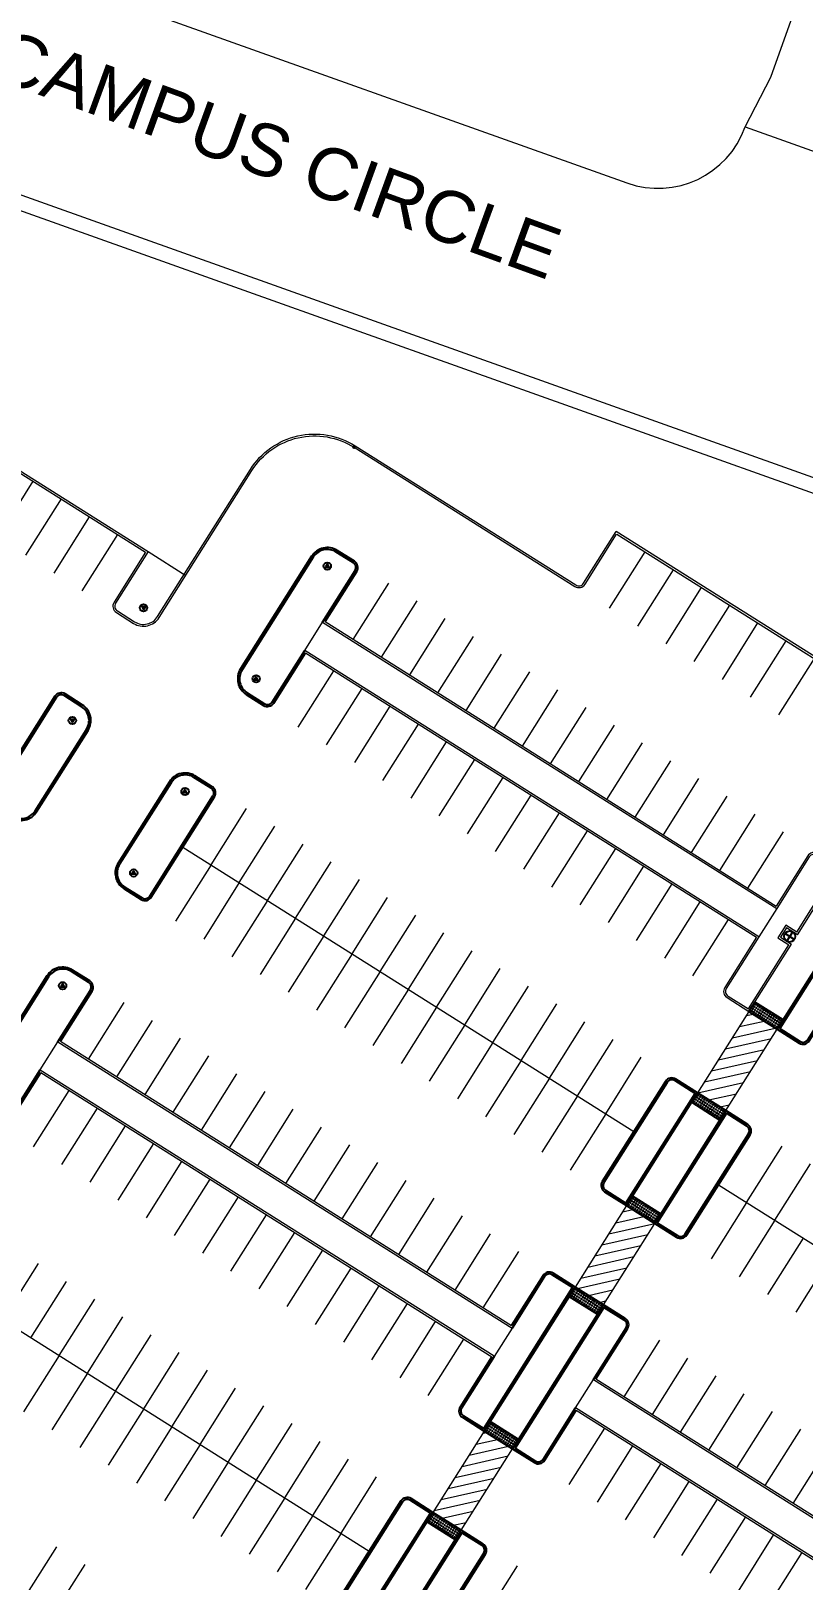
# Model space of a CAD drawing. Header units: feet. Extents: x 6763715 to 6770513, y 1886699 to 1891873.
# Drawn here: x 6766574.7 to 6766783.2, y 1890306.2 to 1890724.6 of the extents above; entities that cross this region are included whole.
import ezdxf

# ---------------------------------------------------------------- set-up
doc = ezdxf.new("R2010")
doc.units = ezdxf.units.FT
doc.header["$LTSCALE"] = 48
doc.header["$MEASUREMENT"] = 0
doc.linetypes.add('PHANTOM2', pattern=[1.25, 0.625, -0.125, 0.125, -0.125, 0.125, -0.125])
doc.layers.get('0').update_dxf_attribs({"lineweight": 0})
for name, color, linetype, lineweight in [('C-PROP', 7, 'PHANTOM2', 0), ('C-ROAD', 5, 'Continuous', 0), ('L-Hedr-Prop', 2, 'Continuous', 18), ('L-SITE-WALK', 6, 'Continuous', 0)]:
    doc.layers.add(name, color=color, linetype=linetype, lineweight=lineweight)
for name, color, linetype in [('C-ROAD-IDEN', 7, 'Continuous'), ('L-Curb-Back-Prop', 5, 'Continuous'), ('L-Curb-Prop', 5, 'Continuous'), ('L-Detc-Pavr-Prop', 1, 'Continuous'), ('L-Eqpt-Prop', 4, 'Continuous'), ('L-Lite-Prop', 2, 'Continuous'), ('L-Strp-Prop', 3, 'Continuous')]:
    doc.layers.add(name, color=color, linetype=linetype)
doc.layers.get('L-Lite-Prop').off()
doc.styles.get("Standard").update_dxf_attribs({"font": 'arial.ttf'})
pattern_1 = [(12.76265, (6766186.0534, 1890458.3218), (-0.552282, 2.438234), [])]

# ---------------------------------------------------------------- blocks, each defined once
blk = doc.blocks.new('Island-End')
at = {"layer": 'L-Curb-Back-Prop'}
blk.add_lwpolyline([(-90, -210), (-24, -210, 0.414214), (-6, -192), (-6, 192, 0.414214), (-24, 210), (-90, 210, 0.414214), (-144, 156), (-144, -156, 0.414214)], format="xyb", close=True, dxfattribs=at)
at = {"layer": 'L-Curb-Prop'}
blk.add_lwpolyline([(-90, -216), (-24, -216, 0.414214), (0, -192), (0, 192, 0.414214), (-24, 216), (-90, 216, 0.414214), (-150, 156), (-150, -156, 0.414214)], format="xyb", close=True, dxfattribs=at)
blk = doc.blocks.new('Island-Mid2')
at = {"layer": 'L-Curb-Back-Prop'}
blk.add_lwpolyline([(-102, -54), (-102, -252, 0.414214), (-84, -270), (-6, -270), (-6, 270), (-84, 270, 0.414214), (-102, 252), (-102, 54)], format="xyb", dxfattribs=at)
at = {"layer": 'L-Curb-Prop'}
blk.add_lwpolyline([(-108, -60), (-108, -252, 0.414214), (-84, -276), (0, -276), (0, 276), (-84, 276, 0.414214), (-108, 252), (-108, 60)], format="xyb", dxfattribs=at)
at = {"layer": 'L-Hedr-Prop'}
blk.add_line((-102, 54), (-102, -54), dxfattribs=at)
blk = doc.blocks.new('Island-End2')
at = {"layer": 'L-Curb-Back-Prop'}
blk.add_lwpolyline([(0, 54), (0, 252, 0.414214), (-18, 270), (-84, 270, 0.414214), (-138, 216), (-138, -216, 0.414214), (-84, -270), (-18, -270, 0.414214), (0, -252), (0, -54)], format="xyb", dxfattribs=at)
at = {"layer": 'L-Curb-Prop'}
blk.add_lwpolyline([(6, 60), (6, 252, 0.414214), (-18, 276), (-84, 276, 0.414214), (-144, 216), (-144, -216, 0.414214), (-84, -276), (-18, -276, 0.414214), (6, -252), (6, -60)], format="xyb", dxfattribs=at)
at = {"layer": 'L-Hedr-Prop'}
blk.add_line((0, -54), (0, 54), dxfattribs=at)
blk = doc.blocks.new('Pkg1')
at = {"layer": 'L-Strp-Prop', "lineweight": 0}
blk.add_line((0, 0), (0, -216), dxfattribs=at)
blk = doc.blocks.new('Island-Mid')
at = {"layer": 'L-Curb-Back-Prop'}
blk.add_lwpolyline([(-84, -210), (-6, -210), (-6, 210), (-84, 210, 0.414214), (-102, 192), (-102, -192, 0.414214)], format="xyb", close=True, dxfattribs=at)
at = {"layer": 'L-Curb-Prop'}
blk.add_lwpolyline([(-84, -216), (0, -216), (0, 216), (-84, 216, 0.414214), (-108, 192), (-108, -192, 0.414214)], format="xyb", close=True, dxfattribs=at)
blk = doc.blocks.new('Detect-Pvr')
for p, q in [((108, 36), (0, 36)), ((0, 0), (108, 0))]:
    blk.add_line(p, q)
for centre in [(6, 30), (6, 22), (6, 14), (6, 6), (14, 30), (14, 22), (14, 14), (14, 6), (22, 30), (22, 22), (22, 14), (22, 6), (30, 30), (30, 22), (30, 14), (30, 6), (38, 30), (38, 22), (38, 14), (38, 6), (46, 30), (46, 22), (46, 14), (46, 6), (54, 30), (54, 22), (54, 14), (54, 6), (62, 30), (62, 22), (62, 14), (62, 6), (70, 30), (70, 22), (70, 14), (70, 6), (78, 30), (78, 22), (78, 14), (78, 6), (86, 30), (86, 22), (86, 14), (86, 6), (94, 30), (94, 22), (94, 14), (94, 6), (102, 30), (102, 22), (102, 14), (102, 6)]:
    blk.add_circle(centre, 1)
at = {"layer": 'Defpoints'}
for p, q in [((0, 36), (0, 0)), ((108, 0), (108, 36))]:
    blk.add_line(p, q, dxfattribs=at)
blk = doc.blocks.new('BPhone')
for p, q in [((-18, 0), (18, 0)), ((0, -18), (0, 18))]:
    blk.add_line(p, q)
blk.add_circle((0, 0), 18)
blk = doc.blocks.new('Lite1')
blk.add_line((0, -36), (0, -12))
blk.add_lwpolyline([(34, -104), (34, -36), (-34, -36), (-34, -104)], close=True)
blk.add_circle((0, 0), 12)
at = {"layer": 'Defpoints'}
blk.add_circle((0, -57), 3, dxfattribs=at)
blk = doc.blocks.new('Sign-Aisle')
at = {"transparency": 33554687}
h = blk.add_hatch(color=256, dxfattribs=at)
h.dxf.hatch_style = 1
edge = h.paths.add_edge_path()
edge.add_line((-3.5, 6), (-3.5, -6))
edge.add_line((-3.5, -6), (6.9, 0))
edge.add_line((6.9, 0), (-3.5, 6))
blk.add_lwpolyline([(-3.5, 6), (-3.5, -6), (6.9, 0)], close=True)
blk.add_circle((0, 0), 12)

msp = doc.modelspace()

# ---------------------------------------------------------------- hatches: boundary and pattern name
at = {"layer": 'L-Strp-Prop', "lineweight": 0}
h = msp.add_hatch(dxfattribs=at)
h.set_pattern_fill('ANSI31', color=256, scale=20)
h.set_pattern_definition([(12.76265, (6766186.8992, 1890457.7883), (-0.552282, 2.438234), [])])
h.paths.add_polyline_path([(6766754.77, 1890437.79), (6766762.38, 1890432.99), (6766776.25, 1890454.98), (6766768.64, 1890459.78)])
h = msp.add_hatch(dxfattribs=at)
h.set_pattern_fill('ANSI31', color=256, scale=20)
h.set_pattern_definition(pattern_1)
h.paths.add_polyline_path([(6766721.7, 1890385.34), (6766729.31, 1890380.54), (6766743.18, 1890402.53), (6766735.57, 1890407.34)])
h = msp.add_hatch(dxfattribs=at)
h.set_pattern_fill('ANSI31', color=256, scale=20)
h.set_pattern_definition(pattern_1)
h.paths.add_polyline_path([(6766683.29, 1890324.44), (6766690.9, 1890319.64), (6766704.77, 1890341.63), (6766697.16, 1890346.44)])

# ---------------------------------------------------------------- linework, layer by layer
at = {"layer": 'C-PROP', "ltscale": 0.02, "const_width": 6, "elevation": -178.8}
msp.add_lwpolyline([(6769012.67, 1888295.37, 0.136105), (6767938.83, 1887977.76, -0.282387), (6765535.01, 1887963.21), (6765125.2, 1887960.53), (6765008.26, 1888061.18), (6763829.05, 1890965.33), (6763828.78, 1890985.96), (6763983.43, 1891051.43), (6764153.83, 1890819.55), (6764199.85, 1890842), (6764151.8, 1891122.84, -0.016472), (6764351.86, 1891197.56, -0.000343), (6765614.04, 1891619.04, -0.151573), (6766084.72, 1891639.02, -0.00004), (6767109.8, 1891365.37), (6767424.22, 1891242.17)], format="xyb", dxfattribs=at)
at = {"layer": 'C-ROAD', "lineweight": 0}
for p, q in [((6766188.25, 1890878.81), (6766735.68, 1890683.57)), ((6766335.48, 1890764.72), (6767050.72, 1890509.64)), ((6766767.63, 1890698.72, 0), (6766792.12, 1890689.99, 0))]:
    msp.add_line(p, q, dxfattribs=at)
at = {"layer": 'C-ROAD'}
msp.add_lwpolyline([(6766767.63, 1890698.72), (6766774.55, 1890712.18), (6766785, 1890741.48), (6766797.95, 1890777.78), (6766813.34, 1890820.93), (6766823.66, 1890843.98), (6766836.19, 1890863.45), (6766849.36, 1890878.88), (6766861.04, 1890889.8), (6766875.14, 1890900.45), (6766888.5, 1890908.52), (6766903.73, 1890915.74), (6766925.77, 1890923), (6766944.33, 1890926.51), (6766964.62, 1890927.84), (6767006, 1890927.94), (6767201.3, 1890928.38), (6767219.03, 1890931.57), (6767228.52, 1890939.54)], dxfattribs=at)
at = {"layer": 'C-ROAD', "lineweight": 0}
msp.add_arc((6766744.08, 1890707.12, 0), 25, 250.3717, 340.3717, dxfattribs=at)
msp.add_arc((6766744.08, 1890707.12, 0), 25, 250.3717, 340.3717, dxfattribs=at)
at = {"layer": 'L-Curb-Back-Prop', "lineweight": 0}
for p, q in [((6766939.14, 1890459.25), (6766732.75, 1890589.4)), ((6766653.47, 1890564.92), (6766776.12, 1890487.57)), ((6766771.32, 1890479.96), (6766648.67, 1890557.31)), ((6766581.99, 1890451.58), (6766704.64, 1890374.23)), ((6766699.84, 1890366.62), (6766577.19, 1890443.96))]:
    msp.add_line(p, q, dxfattribs=at)
for points in [[(6766252.09, 1890627.71), (6766269.85, 1890616.51, 0.414214), (6766271.92, 1890616.97), (6766331.67, 1890711.71, -0.414214), (6766359.94, 1890718.11), (6766411.96, 1890685.31, 0.414214), (6766414.03, 1890685.78), (6766422.83, 1890699.73), (6766606.38, 1890583.98)], [(6766606.38, 1890583.98), (6766597.58, 1890570.02, 0.414214), (6766598.05, 1890567.95), (6766602.7, 1890565.02, 0.414214), (6766608.91, 1890566.43), (6766633.98, 1890606.18, -0.414214), (6766662.25, 1890612.58), (6766721.88, 1890574.98, 0.414312), (6766723.95, 1890575.45), (6766732.75, 1890589.41)], [(6766781.55, 1890481.19), (6766792.49, 1890498.53), (6766786.99, 1890502, 0.414214), (6766784.92, 1890501.53), (6766776.12, 1890487.57)], [(6766771.32, 1890479.96), (6766762.52, 1890466, 0.414214), (6766762.99, 1890463.94), (6766768.48, 1890460.47), (6766779.42, 1890477.81)]]:
    msp.add_lwpolyline(points, format="xyb", dxfattribs=at)
for points in [[(6766781.55, 1890481.19), (6766778.59, 1890483.06), (6766776.46, 1890479.67), (6766779.42, 1890477.81)], [(6766726.63, 1890360.36), (6766834.05, 1890292.62)], [(6766829.25, 1890285), (6766721.83, 1890352.75)]]:
    msp.add_lwpolyline(points, dxfattribs=at)
at = {"layer": 'L-Curb-Prop', "lineweight": 0}
for p, q in [((6766422.99, 1890699.04), (6766605.69, 1890583.82)), ((6766732.91, 1890588.71), (6766938.45, 1890459.09)), ((6766654.16, 1890565.08), (6766775.96, 1890488.26)), ((6766648.83, 1890556.62), (6766770.63, 1890479.8)), ((6766582.68, 1890451.73), (6766704.48, 1890374.92)), ((6766577.35, 1890443.27), (6766699.15, 1890366.46)), ((6766727.32, 1890360.52), (6766833.9, 1890293.31)), ((6766721.99, 1890352.06), (6766828.56, 1890284.85))]:
    msp.add_line(p, q, dxfattribs=at)
for points in [[(6766605.69, 1890583.82), (6766597.15, 1890570.29, 0.414214), (6766597.78, 1890567.53), (6766602.43, 1890564.6, 0.414214), (6766609.33, 1890566.16), (6766634.4, 1890605.91, -0.414214), (6766661.98, 1890612.16), (6766721.62, 1890574.56, 0.414312), (6766724.38, 1890575.18), (6766732.9, 1890588.72)], [(6766781.71, 1890480.5), (6766793.18, 1890498.69), (6766787.26, 1890502.42, 0.414214), (6766784.5, 1890501.8), (6766775.96, 1890488.26)], [(6766770.63, 1890479.8), (6766762.09, 1890466.27, 0.414214), (6766762.72, 1890463.51), (6766768.64, 1890459.78), (6766780.11, 1890477.96)]]:
    msp.add_lwpolyline(points, format="xyb", dxfattribs=at)
msp.add_lwpolyline([(6766781.71, 1890480.5), (6766778.75, 1890482.37), (6766777.15, 1890479.83), (6766780.11, 1890477.96)], dxfattribs=at)
at = {"layer": 'L-Hedr-Prop', "lineweight": 0}
for p, q in [((6766606.38, 1890583.98), (6766616.53, 1890577.58)), ((6766776.12, 1890487.57), (6766771.32, 1890479.96))]:
    msp.add_line(p, q, dxfattribs=at)
at = {"layer": 'L-SITE-WALK', "lineweight": 0}
msp.add_lwpolyline([(6766334.13, 1890760.95), (6767049.38, 1890505.87)], dxfattribs=at)
at = {"layer": 'L-Strp-Prop', "lineweight": 0}
for p, q in [((6766615.76, 1890504.18), (6766737.56, 1890427.36)), ((6766760.39, 1890412.96), (6766866.97, 1890345.75)), ((6766544.28, 1890390.83), (6766666.08, 1890314.02))]:
    msp.add_line(p, q, dxfattribs=at)
for points in [[(6766754.77, 1890437.79), (6766762.38, 1890432.99), (6766776.25, 1890454.98), (6766768.64, 1890459.78)], [(6766721.7, 1890385.34), (6766729.31, 1890380.54), (6766743.18, 1890402.53), (6766735.57, 1890407.34)], [(6766683.29, 1890324.44), (6766690.9, 1890319.64), (6766704.77, 1890341.63), (6766697.16, 1890346.44)]]:
    msp.add_lwpolyline(points, close=True, dxfattribs=at)

# ---------------------------------------------------------------- block references
at = {"color": 3, "lineweight": 0}
for p, xscale, yscale, zscale, rotation in [((6766575.24, 1890603.03), 0.08333333333333336, 0.08333333333333336, 0.08333333333333336, 327.7626462890574), ((6766582.85, 1890598.23), 0.08333333333333336, 0.08333333333333336, 0.08333333333333336, 327.7626462890574), ((6766590.46, 1890593.42), 0.08333333333333336, 0.08333333333333336, 0.08333333333333336, 327.7626462890574), ((6766598.08, 1890588.62), 0.08333333333333336, 0.08333333333333336, 0.08333333333333336, 327.7626462890574), ((6766740.52, 1890583.91), 0.08333333333333336, 0.08333333333333336, 0.08333333333333336, 327.7626462890574), ((6766740.52, 1890583.91), -0.08333333333333333, 0.08333333333333333, 0.08333333333333333, 327.7626463683324), ((6766748.14, 1890579.11), 0.08333333333333336, 0.08333333333333336, 0.08333333333333336, 327.7626462890574), ((6766661.77, 1890560.28), 0.08333333333333338, 0.08333333333333338, 0.08333333333333338, 147.7626462136918), ((6766755.75, 1890574.31), 0.08333333333333336, 0.08333333333333336, 0.08333333333333336, 327.7626462890574), ((6766669.39, 1890555.47), 0.08333333333333338, 0.08333333333333338, 0.08333333333333338, 147.7626462136918), ((6766677, 1890550.67), 0.08333333333333338, 0.08333333333333338, 0.08333333333333338, 147.7626462136918), ((6766763.36, 1890569.51), 0.08333333333333336, 0.08333333333333336, 0.08333333333333336, 327.7626462890574), ((6766770.97, 1890564.71), 0.08333333333333336, 0.08333333333333336, 0.08333333333333336, 327.7626462890574), ((6766684.61, 1890545.87), 0.08333333333333338, 0.08333333333333338, 0.08333333333333338, 147.7626462136918), ((6766778.59, 1890559.91), 0.08333333333333336, 0.08333333333333336, 0.08333333333333336, 327.7626462890574), ((6766692.22, 1890541.07), 0.08333333333333338, 0.08333333333333338, 0.08333333333333338, 147.7626462136918), ((6766786.2, 1890555.11), 0.08333333333333336, 0.08333333333333336, 0.08333333333333336, 327.7626462890574), ((6766656.44, 1890551.82), 0.08333333333333336, 0.08333333333333336, 0.08333333333333336, 327.7626462890574), ((6766656.44, 1890551.82), -0.08333333333333333, 0.08333333333333333, 0.08333333333333333, 327.7626462275252), ((6766699.84, 1890536.27), 0.08333333333333338, 0.08333333333333338, 0.08333333333333338, 147.7626462136918), ((6766664.05, 1890547.02), 0.08333333333333336, 0.08333333333333336, 0.08333333333333336, 327.7626462890574), ((6766707.45, 1890531.47), 0.08333333333333338, 0.08333333333333338, 0.08333333333333338, 147.7626462136918), ((6766671.67, 1890542.22), 0.08333333333333336, 0.08333333333333336, 0.08333333333333336, 327.7626462890574), ((6766715.06, 1890526.67), 0.08333333333333338, 0.08333333333333338, 0.08333333333333338, 147.7626462136918), ((6766679.28, 1890537.41), 0.08333333333333336, 0.08333333333333336, 0.08333333333333336, 327.7626462890574), ((6766722.68, 1890521.87), 0.08333333333333338, 0.08333333333333338, 0.08333333333333338, 147.7626462136918), ((6766686.89, 1890532.61), 0.08333333333333336, 0.08333333333333336, 0.08333333333333336, 327.7626462890574), ((6766730.29, 1890517.07), 0.08333333333333338, 0.08333333333333338, 0.08333333333333338, 147.7626462136918), ((6766694.5, 1890527.81), 0.08333333333333336, 0.08333333333333336, 0.08333333333333336, 327.7626462890574), ((6766737.9, 1890512.27), 0.08333333333333338, 0.08333333333333338, 0.08333333333333338, 147.7626462136918), ((6766702.12, 1890523.01), 0.08333333333333336, 0.08333333333333336, 0.08333333333333336, 327.7626462890574), ((6766745.51, 1890507.47), 0.08333333333333338, 0.08333333333333338, 0.08333333333333338, 147.7626462136918), ((6766709.73, 1890518.21), 0.08333333333333336, 0.08333333333333336, 0.08333333333333336, 327.7626462890574), ((6766753.13, 1890502.67), 0.08333333333333338, 0.08333333333333338, 0.08333333333333338, 147.7626462136918), ((6766623.37, 1890499.37), 0.08333333333333338, 0.08333333333333338, 0.08333333333333338, 147.7626462136918), ((6766717.34, 1890513.41), 0.08333333333333336, 0.08333333333333336, 0.08333333333333336, 327.7626462890574), ((6766760.74, 1890497.86), 0.08333333333333338, 0.08333333333333338, 0.08333333333333338, 147.7626462136918), ((6766630.98, 1890494.57), 0.08333333333333338, 0.08333333333333338, 0.08333333333333338, 147.7626462136918), ((6766724.95, 1890508.61), 0.08333333333333336, 0.08333333333333336, 0.08333333333333336, 327.7626462890574), ((6766768.35, 1890493.06), 0.08333333333333338, 0.08333333333333338, 0.08333333333333338, 147.7626462136918), ((6766768.35, 1890493.06), -0.08333333333333334, 0.08333333333333333, 0.08333333333333333, 147.7626462890575), ((6766638.59, 1890489.77), 0.08333333333333338, 0.08333333333333338, 0.08333333333333338, 147.7626462136918), ((6766732.57, 1890503.81), 0.08333333333333336, 0.08333333333333336, 0.08333333333333336, 327.7626462890574), ((6766623.37, 1890499.37), 0.08333333333333336, 0.08333333333333336, 0.08333333333333336, 327.7626462890574), ((6766623.37, 1890499.37), -0.08333333333333333, 0.08333333333333333, 0.08333333333333333, 327.7626462275252), ((6766646.21, 1890484.97), 0.08333333333333338, 0.08333333333333338, 0.08333333333333338, 147.7626462136918), ((6766740.18, 1890499.01), 0.08333333333333336, 0.08333333333333336, 0.08333333333333336, 327.7626462890574), ((6766630.98, 1890494.57), 0.08333333333333336, 0.08333333333333336, 0.08333333333333336, 327.7626462890574), ((6766653.82, 1890480.17), 0.08333333333333338, 0.08333333333333338, 0.08333333333333338, 147.7626462136918), ((6766661.43, 1890475.37), 0.08333333333333338, 0.08333333333333338, 0.08333333333333338, 147.7626462136918), ((6766747.79, 1890494.21), 0.08333333333333336, 0.08333333333333336, 0.08333333333333336, 327.7626462890574), ((6766638.59, 1890489.77), 0.08333333333333336, 0.08333333333333336, 0.08333333333333336, 327.7626462890574), ((6766755.4, 1890489.41), 0.08333333333333336, 0.08333333333333336, 0.08333333333333336, 327.7626462890574), ((6766646.21, 1890484.97), 0.08333333333333336, 0.08333333333333336, 0.08333333333333336, 327.7626462890574), ((6766669.04, 1890470.57), 0.08333333333333338, 0.08333333333333338, 0.08333333333333338, 147.7626462136918), ((6766763.02, 1890484.61), 0.08333333333333336, 0.08333333333333336, 0.08333333333333336, 327.7626462890574), ((6766653.82, 1890480.17), 0.08333333333333336, 0.08333333333333336, 0.08333333333333336, 327.7626462890574), ((6766676.66, 1890465.77), 0.08333333333333338, 0.08333333333333338, 0.08333333333333338, 147.7626462136918), ((6766661.43, 1890475.37), 0.08333333333333336, 0.08333333333333336, 0.08333333333333336, 327.7626462890574), ((6766684.27, 1890460.97), 0.08333333333333338, 0.08333333333333338, 0.08333333333333338, 147.7626462136918), ((6766669.04, 1890470.57), 0.08333333333333336, 0.08333333333333336, 0.08333333333333336, 327.7626462890574), ((6766691.88, 1890456.17), 0.08333333333333338, 0.08333333333333338, 0.08333333333333338, 147.7626462136918), ((6766676.66, 1890465.77), 0.08333333333333336, 0.08333333333333336, 0.08333333333333336, 327.7626462890574), ((6766699.49, 1890451.37), 0.08333333333333338, 0.08333333333333338, 0.08333333333333338, 147.7626462136918), ((6766590.3, 1890446.93), 0.08333333333333338, 0.08333333333333338, 0.08333333333333338, 147.7626462136918), ((6766707.11, 1890446.57), 0.08333333333333338, 0.08333333333333338, 0.08333333333333338, 147.7626462136918), ((6766597.91, 1890442.13), 0.08333333333333338, 0.08333333333333338, 0.08333333333333338, 147.7626462136918), ((6766684.27, 1890460.97), 0.08333333333333336, 0.08333333333333336, 0.08333333333333336, 327.7626462890574), ((6766714.72, 1890441.76), 0.08333333333333338, 0.08333333333333338, 0.08333333333333338, 147.7626462136918), ((6766691.88, 1890456.17), 0.08333333333333336, 0.08333333333333336, 0.08333333333333336, 327.7626462890574), ((6766605.52, 1890437.33), 0.08333333333333338, 0.08333333333333338, 0.08333333333333338, 147.7626462136918), ((6766699.49, 1890451.37), 0.08333333333333336, 0.08333333333333336, 0.08333333333333336, 327.7626462890574), ((6766722.33, 1890436.96), 0.08333333333333338, 0.08333333333333338, 0.08333333333333338, 147.7626462136918), ((6766613.13, 1890432.53), 0.08333333333333338, 0.08333333333333338, 0.08333333333333338, 147.7626462136918), ((6766707.11, 1890446.57), 0.08333333333333336, 0.08333333333333336, 0.08333333333333336, 327.7626462890574), ((6766729.94, 1890432.16), 0.08333333333333338, 0.08333333333333338, 0.08333333333333338, 147.7626462136918), ((6766729.94, 1890432.16), -0.08333333333333334, 0.08333333333333333, 0.08333333333333333, 147.7626462890575), ((6766620.75, 1890427.73), 0.08333333333333338, 0.08333333333333338, 0.08333333333333338, 147.7626462136918), ((6766714.72, 1890441.76), 0.08333333333333336, 0.08333333333333336, 0.08333333333333336, 327.7626462890574), ((6766584.96, 1890438.47), 0.08333333333333336, 0.08333333333333336, 0.08333333333333336, 327.7626462890574), ((6766584.96, 1890438.47), -0.08333333333333333, 0.08333333333333333, 0.08333333333333333, 327.7626462275252), ((6766628.36, 1890422.93), 0.08333333333333338, 0.08333333333333338, 0.08333333333333338, 147.7626462136918), ((6766722.33, 1890436.96), 0.08333333333333336, 0.08333333333333336, 0.08333333333333336, 327.7626462890574), ((6766592.57, 1890433.67), 0.08333333333333336, 0.08333333333333336, 0.08333333333333336, 327.7626462890574), ((6766635.97, 1890418.13), 0.08333333333333338, 0.08333333333333338, 0.08333333333333338, 147.7626462136918), ((6766729.94, 1890432.16), 0.08333333333333336, 0.08333333333333336, 0.08333333333333336, 327.7626462890574), ((6766600.19, 1890428.87), 0.08333333333333336, 0.08333333333333336, 0.08333333333333336, 327.7626462890574), ((6766643.58, 1890413.33), 0.08333333333333338, 0.08333333333333338, 0.08333333333333338, 147.7626462136918), ((6766607.8, 1890424.07), 0.08333333333333336, 0.08333333333333336, 0.08333333333333336, 327.7626462890574), ((6766651.2, 1890408.53), 0.08333333333333338, 0.08333333333333338, 0.08333333333333338, 147.7626462136918), ((6766768.01, 1890408.16), 0.08333333333333338, 0.08333333333333338, 0.08333333333333338, 147.7626462136918), ((6766615.41, 1890419.27), 0.08333333333333336, 0.08333333333333336, 0.08333333333333336, 327.7626462890574), ((6766658.81, 1890403.72), 0.08333333333333338, 0.08333333333333338, 0.08333333333333338, 147.7626462136918), ((6766775.62, 1890403.36), 0.08333333333333338, 0.08333333333333338, 0.08333333333333338, 147.7626462136918), ((6766623.02, 1890414.47), 0.08333333333333336, 0.08333333333333336, 0.08333333333333336, 327.7626462890574), ((6766666.42, 1890398.92), 0.08333333333333338, 0.08333333333333338, 0.08333333333333338, 147.7626462136918), ((6766630.64, 1890409.67), 0.08333333333333336, 0.08333333333333336, 0.08333333333333336, 327.7626462890574), ((6766674.03, 1890394.12), 0.08333333333333338, 0.08333333333333338, 0.08333333333333338, 147.7626462136918), ((6766768.01, 1890408.16), 0.08333333333333336, 0.08333333333333336, 0.08333333333333336, 327.7626462890574), ((6766768.01, 1890408.16), -0.08333333333333333, 0.08333333333333333, 0.08333333333333333, 327.7626462275252), ((6766638.25, 1890404.87), 0.08333333333333336, 0.08333333333333336, 0.08333333333333336, 327.7626462890574), ((6766681.65, 1890389.32), 0.08333333333333338, 0.08333333333333338, 0.08333333333333338, 147.7626462136918), ((6766775.62, 1890403.36), 0.08333333333333336, 0.08333333333333336, 0.08333333333333336, 327.7626462890574), ((6766645.86, 1890400.07), 0.08333333333333336, 0.08333333333333336, 0.08333333333333336, 327.7626462890574), ((6766689.26, 1890384.52), 0.08333333333333338, 0.08333333333333338, 0.08333333333333338, 147.7626462136918), ((6766783.23, 1890398.56), 0.08333333333333336, 0.08333333333333336, 0.08333333333333336, 327.7626462890574), ((6766653.47, 1890395.27), 0.08333333333333336, 0.08333333333333336, 0.08333333333333336, 327.7626462890574), ((6766696.87, 1890379.72), 0.08333333333333338, 0.08333333333333338, 0.08333333333333338, 147.7626462136918), ((6766696.87, 1890379.72), -0.08333333333333334, 0.08333333333333333, 0.08333333333333333, 147.7626462890575), ((6766567.11, 1890376.43), 0.08333333333333338, 0.08333333333333338, 0.08333333333333338, 147.7626462136918), ((6766661.09, 1890390.47), 0.08333333333333336, 0.08333333333333336, 0.08333333333333336, 327.7626462890574), ((6766790.85, 1890393.76), 0.08333333333333336, 0.08333333333333336, 0.08333333333333336, 327.7626462890574), ((6766574.73, 1890371.63), 0.08333333333333338, 0.08333333333333338, 0.08333333333333338, 147.7626462136918), ((6766582.34, 1890366.83), 0.08333333333333338, 0.08333333333333338, 0.08333333333333338, 147.7626462136918), ((6766668.7, 1890385.66), 0.08333333333333336, 0.08333333333333336, 0.08333333333333336, 327.7626462890574), ((6766676.31, 1890380.86), 0.08333333333333336, 0.08333333333333336, 0.08333333333333336, 327.7626462890574), ((6766589.95, 1890362.03), 0.08333333333333338, 0.08333333333333338, 0.08333333333333338, 147.7626462136918), ((6766683.92, 1890376.06), 0.08333333333333336, 0.08333333333333336, 0.08333333333333336, 327.7626462890574), ((6766597.56, 1890357.23), 0.08333333333333338, 0.08333333333333338, 0.08333333333333338, 147.7626462136918), ((6766691.54, 1890371.26), 0.08333333333333336, 0.08333333333333336, 0.08333333333333336, 327.7626462890574), ((6766734.94, 1890355.72), 0.08333333333333338, 0.08333333333333338, 0.08333333333333338, 147.7626462136918), ((6766582.34, 1890366.83), 0.08333333333333336, 0.08333333333333336, 0.08333333333333336, 327.7626462890574), ((6766605.18, 1890352.43), 0.08333333333333338, 0.08333333333333338, 0.08333333333333338, 147.7626462136918), ((6766742.55, 1890350.92), 0.08333333333333338, 0.08333333333333338, 0.08333333333333338, 147.7626462136918), ((6766589.95, 1890362.03), 0.08333333333333336, 0.08333333333333336, 0.08333333333333336, 327.7626462890574), ((6766612.79, 1890347.62), 0.08333333333333338, 0.08333333333333338, 0.08333333333333338, 147.7626462136918), ((6766750.16, 1890346.11), 0.08333333333333338, 0.08333333333333338, 0.08333333333333338, 147.7626462136918), ((6766597.56, 1890357.23), 0.08333333333333336, 0.08333333333333336, 0.08333333333333336, 327.7626462890574), ((6766620.4, 1890342.82), 0.08333333333333338, 0.08333333333333338, 0.08333333333333338, 147.7626462136918), ((6766757.77, 1890341.31), 0.08333333333333338, 0.08333333333333338, 0.08333333333333338, 147.7626462136918), ((6766605.18, 1890352.43), 0.08333333333333336, 0.08333333333333336, 0.08333333333333336, 327.7626462890574), ((6766628.01, 1890338.02), 0.08333333333333338, 0.08333333333333338, 0.08333333333333338, 147.7626462136918), ((6766635.63, 1890333.22), 0.08333333333333338, 0.08333333333333338, 0.08333333333333338, 147.7626462136918), ((6766765.39, 1890336.51), 0.08333333333333338, 0.08333333333333338, 0.08333333333333338, 147.7626462136918), ((6766612.79, 1890347.62), 0.08333333333333336, 0.08333333333333336, 0.08333333333333336, 327.7626462890574), ((6766729.6, 1890347.26), 0.08333333333333336, 0.08333333333333336, 0.08333333333333336, 327.7626462890574), ((6766729.6, 1890347.26), -0.08333333333333333, 0.08333333333333333, 0.08333333333333333, 327.7626462275252), ((6766773, 1890331.71), 0.08333333333333338, 0.08333333333333338, 0.08333333333333338, 147.7626462136918), ((6766620.4, 1890342.82), 0.08333333333333336, 0.08333333333333336, 0.08333333333333336, 327.7626462890574), ((6766643.24, 1890328.42), 0.08333333333333338, 0.08333333333333338, 0.08333333333333338, 147.7626462136918), ((6766737.21, 1890342.46), 0.08333333333333336, 0.08333333333333336, 0.08333333333333336, 327.7626462890574), ((6766780.61, 1890326.91), 0.08333333333333338, 0.08333333333333338, 0.08333333333333338, 147.7626462136918), ((6766628.01, 1890338.02), 0.08333333333333336, 0.08333333333333336, 0.08333333333333336, 327.7626462890574), ((6766650.85, 1890323.62), 0.08333333333333338, 0.08333333333333338, 0.08333333333333338, 147.7626462136918), ((6766744.83, 1890337.66), 0.08333333333333336, 0.08333333333333336, 0.08333333333333336, 327.7626462890574), ((6766635.63, 1890333.22), 0.08333333333333336, 0.08333333333333336, 0.08333333333333336, 327.7626462890574), ((6766658.46, 1890318.82), 0.08333333333333338, 0.08333333333333338, 0.08333333333333338, 147.7626462136918), ((6766658.46, 1890318.82), -0.08333333333333334, 0.08333333333333333, 0.08333333333333333, 147.7626462890575), ((6766752.44, 1890332.85), 0.08333333333333336, 0.08333333333333336, 0.08333333333333336, 327.7626462890574), ((6766643.24, 1890328.42), 0.08333333333333336, 0.08333333333333336, 0.08333333333333336, 327.7626462890574), ((6766760.05, 1890328.05), 0.08333333333333336, 0.08333333333333336, 0.08333333333333336, 327.7626462890574), ((6766650.85, 1890323.62), 0.08333333333333336, 0.08333333333333336, 0.08333333333333336, 327.7626462890574), ((6766767.66, 1890323.25), 0.08333333333333336, 0.08333333333333336, 0.08333333333333336, 327.7626462890574), ((6766658.46, 1890318.82), 0.08333333333333336, 0.08333333333333336, 0.08333333333333336, 327.7626462890574), ((6766572.1, 1890299.98), 0.08333333333333338, 0.08333333333333338, 0.08333333333333338, 147.7626462136918), ((6766775.28, 1890318.45), 0.08333333333333336, 0.08333333333333336, 0.08333333333333336, 327.7626462890574), ((6766579.72, 1890295.18), 0.08333333333333338, 0.08333333333333338, 0.08333333333333338, 147.7626462136918), ((6766782.89, 1890313.65), 0.08333333333333336, 0.08333333333333336, 0.08333333333333336, 327.7626462890574), ((6766696.53, 1890294.82), 0.08333333333333338, 0.08333333333333338, 0.08333333333333338, 147.7626462136918), ((6766790.5, 1890308.85), 0.08333333333333336, 0.08333333333333336, 0.08333333333333336, 327.7626462890574)]:
    msp.add_blockref('Pkg1', p, dxfattribs=dict(at, xscale=xscale, yscale=yscale, zscale=zscale, rotation=rotation))
at = {"lineweight": 0}
for name, p, xscale, yscale, zscale, rotation in [('Island-End2', (6766651.07, 1890561.11), 0.08333333333333336, 0.08333333333333336, 0.08333333333333336, 327.7626462890574), ('Island-End', (6766572.62, 1890531.38), 0.0833333333333333, 0.0833333333333333, 0.0833333333333333, 147.7626462890573), ('Island-End', (6766615.76, 1890504.18), 0.08333333333333336, 0.08333333333333336, 0.08333333333333336, 327.7626462890574), ('Island-Mid2', (6766788.52, 1890474.43), 0.0833333333333333, 0.0833333333333333, 0.0833333333333333, 147.7626462890573), ('Island-End2', (6766579.59, 1890447.77), 0.08333333333333336, 0.08333333333333336, 0.08333333333333336, 327.7626462890574), ('Island-Mid', (6766745.17, 1890422.56), 0.08333333333333336, 0.08333333333333336, 0.08333333333333336, 327.7626462890574), ('Island-Mid', (6766752.78, 1890417.76), 0.0833333333333333, 0.0833333333333333, 0.0833333333333333, 147.7626462890573), ('Island-Mid2', (6766709.43, 1890365.89), 0.08333333333333336, 0.08333333333333336, 0.08333333333333336, 327.7626462890574), ('Island-Mid2', (6766717.04, 1890361.09), 0.0833333333333333, 0.0833333333333333, 0.0833333333333333, 147.7626462890573), ('Island-Mid', (6766673.69, 1890309.22), 0.08333333333333336, 0.08333333333333336, 0.08333333333333336, 327.7626462890574), ('Island-Mid', (6766681.3, 1890304.42), 0.0833333333333333, 0.0833333333333333, 0.0833333333333333, 147.7626462890573)]:
    msp.add_blockref(name, p, dxfattribs=dict(at, xscale=xscale, yscale=yscale, zscale=zscale, rotation=rotation))
at = {"layer": 'L-Detc-Pavr-Prop', "lineweight": 0, "xscale": 0.08333333333333336, "yscale": 0.08333333333333336, "zscale": 0.08333333333333336, "rotation": 327.7626462890574}
for p in [(6766768.64, 1890459.78), (6766753.17, 1890435.25), (6766735.57, 1890407.34), (6766720.1, 1890382.81), (6766697.16, 1890346.44), (6766681.69, 1890321.91)]:
    msp.add_blockref('Detect-Pvr', p, dxfattribs=at)
at = {"layer": 'L-Eqpt-Prop', "lineweight": 0}
for name, p, xscale, yscale, zscale, rotation in [('Sign-Aisle', (6766654.75, 1890580.08), 0.08333333333333336, 0.08333333333333336, 0.08333333333333336, 327.7626462890574), ('Sign-Aisle', (6766605.11, 1890568.82), 0.0833333333333333, 0.0833333333333333, 0.0833333333333333, 147.7626462890573), ('Sign-Aisle', (6766635.54, 1890549.63), 0.08333333333333336, 0.08333333333333336, 0.08333333333333336, 327.7626462890574), ('Sign-Aisle', (6766585.9, 1890538.38), 0.0833333333333333, 0.0833333333333333, 0.0833333333333333, 147.7626462890573), ('Sign-Aisle', (6766616.34, 1890519.17), 0.08333333333333336, 0.08333333333333336, 0.08333333333333336, 327.7626462890574), ('Sign-Aisle', (6766602.47, 1890497.18), 0.08333333333333336, 0.08333333333333336, 0.08333333333333336, 327.7626462890574), ('BPhone', (6766779.64, 1890480.03), 0.08333333333333336, 0.08333333333333336, 0.08333333333333336, 327.7626462890574), ('Sign-Aisle', (6766583.27, 1890466.73), 0.08333333333333336, 0.08333333333333336, 0.08333333333333336, 327.7626462890574)]:
    msp.add_blockref(name, p, dxfattribs=dict(at, xscale=xscale, yscale=yscale, zscale=zscale, rotation=rotation))
at = {"layer": 'L-Lite-Prop', "xscale": 0.08333333333333336, "yscale": 0.08333333333333336, "zscale": 0.08333333333333336, "rotation": 327.7626462890574}
msp.add_blockref('Lite1', (6766664.52, 1890616.18), dxfattribs=at)

# ---------------------------------------------------------------- texts
at = {"layer": 'C-ROAD-IDEN'}
msp.add_text('NORTH CAMPUS CIRCLE', height=14, rotation=340, dxfattribs=at).set_placement((6766492.75, 1890737.98))

doc.saveas('drawing.dxf')
